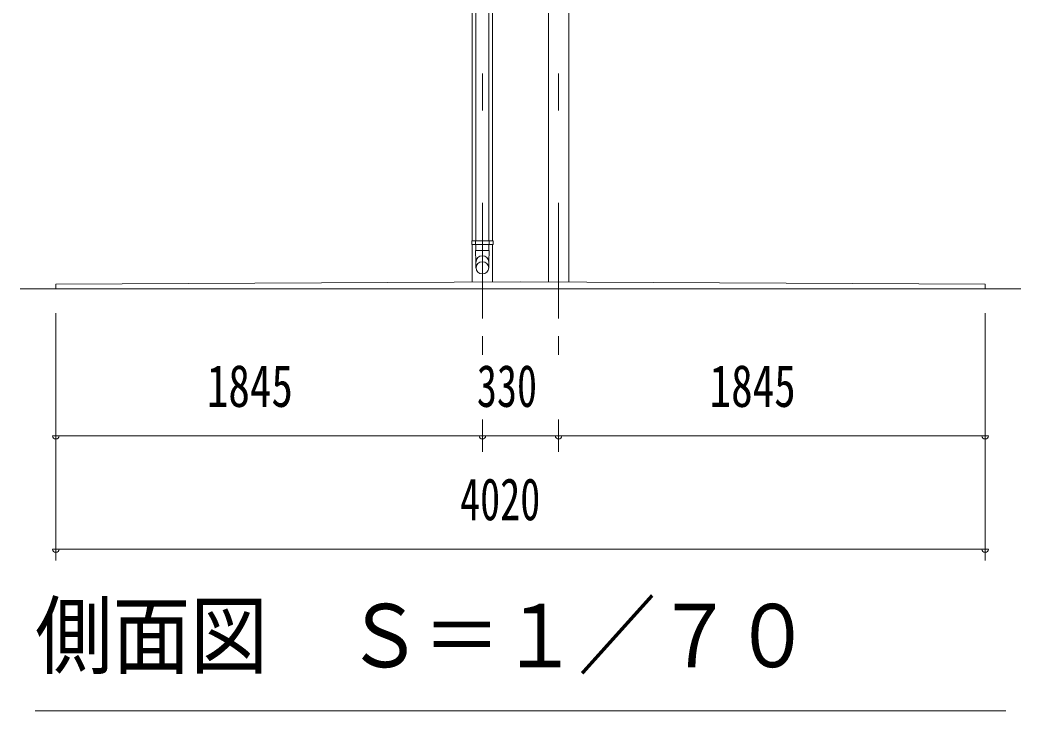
# Model space of a CAD drawing. Units: millimetres, scale not verified, with parts at other scales. Extents: x -31546 to 31551, y -14700 to 14700.
# Drawn here: x 5971 to 10301, y 1303 to 4290 of the extents above; entities that cross this region are included whole.
import ezdxf
from ezdxf.enums import TextEntityAlignment as Align

# ---------------------------------------------------------------- set-up
doc = ezdxf.new("R2010")
doc.units = ezdxf.units.MM
doc.header["$LTSCALE"] = 80
doc.linetypes.add('USER3', pattern=[24, 12, -5, 2, -5])
for name, color, linetype, lineweight in [('0-2_1-07BOLD', 7, 'Continuous', 18), ('0-3_1-27CENTER', 3, 'USER3', 18), ('0-5_1-57DIM', 3, 'Continuous', 18)]:
    doc.layers.add(name, color=color, linetype=linetype, lineweight=lineweight)
doc.styles.add('ＭＳ ゴシック', font='')
doc.styles.get('ＭＳ ゴシック').set_extended_font_data('MS Gothic')

msp = doc.modelspace()

# ---------------------------------------------------------------- linework, layer by layer
at = {"layer": '0-2_1-07BOLD'}
for p, q in [((7943.09, 5119.54), (7943.09, 3335.54)), ((7998.09, 3335.54), (7998.09, 5119.54)), ((7926.04, 4914.54), (7926.04, 3335.54)), ((8015.14, 3335.54), (8015.14, 4914.54)), ((8256.03, 4914.54), (8256.03, 3156.94)), ((8345.14, 4914.54), (8345.14, 3156.5)), ((7924.44, 3335.54), (7924.44, 3319.54)), ((7941.48, 3335.54), (7941.48, 3319.54)), ((7999.68, 3335.54), (7999.68, 3319.54)), ((7924.44, 3319.54), (8016.74, 3319.54)), ((7926.04, 3319.54), (7926.04, 3156.14)), ((7943.08, 3294.08), (7943.08, 3319.54)), ((7998.08, 3294.08), (7998.08, 3319.54)), ((8015.14, 3319.54), (8015.14, 3156.56)), ((5970.59, 3127.54), (10300.59, 3127.54)), ((8135.59, 3157.54), (6125.59, 3147.54)), ((6125.59, 3127.54), (6125.59, 3147.54)), ((8135.59, 3157.54), (10145.59, 3147.54)), ((10145.59, 3127.54), (10145.59, 3147.54))]:
    msp.add_line(p, q, dxfattribs=at)
for points in [[(7924.44, 3335.54), (8016.74, 3335.54), (8016.74, 3319.54)], [(8000.08, 3294.08), (7941.08, 3294.08), (7943.09, 3244.42), (7943.09, 3218.57)], [(7998.08, 3218.57), (7998.08, 3244.42), (8000.08, 3294.08)]]:
    msp.add_lwpolyline(points, dxfattribs=at)
for centre, start, end in [((7970.59, 3243.44), 3.55867, 176.44133), ((7970.59, 3216.86), 3.55867, 176.44133), ((7970.59, 3220.28), 183.56303, 356.43697)]:
    msp.add_arc(centre, 27.55, start, end, dxfattribs=at)
at = {"layer": '0-3_1-27CENTER'}
for p, q in [((7970.59, 5419.54), (7970.59, 2998.86)), ((8300.59, 5419.54), (8300.59, 2998.86))]:
    msp.add_line(p, q, dxfattribs=at)
at = {"layer": '0-5_1-57DIM'}
for p, q in [((6125.59, 3022.54), (6125.59, 1952.54)), ((10145.59, 3022.54), (10145.59, 1952.54)), ((7970.59, 2922.54), (7970.59, 2842.69)), ((8300.59, 2922.54), (8300.59, 2842.69)), ((7970.59, 2562.54), (7970.59, 2422.54)), ((8300.59, 2562.54), (8300.59, 2422.54)), ((6139.59, 2492.54), (6111.59, 2492.54)), ((6125.59, 2492.54), (10145.59, 2492.54)), ((7984.59, 2492.54), (7956.59, 2492.54)), ((8314.59, 2492.54), (8286.59, 2492.54)), ((10159.59, 2492.54), (10131.59, 2492.54)), ((6139.59, 2002.54), (6111.59, 2002.54)), ((6125.59, 2002.54), (10145.59, 2002.54)), ((10159.59, 2002.54), (10131.59, 2002.54)), ((6035.59, 1302.54), (10235.59, 1302.54))]:
    msp.add_line(p, q, dxfattribs=at)
for centre in [(6125.59, 2492.54), (7970.59, 2492.54), (8300.59, 2492.54), (10145.59, 2492.54), (6125.59, 2002.54), (10145.59, 2002.54)]:
    msp.add_arc(centre, 14, 180, 0, dxfattribs=at)

# ---------------------------------------------------------------- texts
at = {"layer": '0-5_1-57DIM', "color": 7, "style": 'ＭＳ ゴシック'}
for s, height, width, p in [('1845', 182.3, 0.75, (6778.97, 2562.54)), ('330', 182.3, 0.7, (7946.83, 2562.54)), ('1845', 182.3, 0.75, (8953.97, 2562.54)), ('4020', 182.3, 0.7, (7873.93, 2072.54)), ('側面図\u3000Ｓ＝１／７０', 273.5, 0.9, (6035.59, 1409.85))]:
    msp.add_text(s, height=height, dxfattribs=dict(at, width=width)).set_placement(p, align=Align.BOTTOM_LEFT)

doc.saveas('drawing.dxf')
